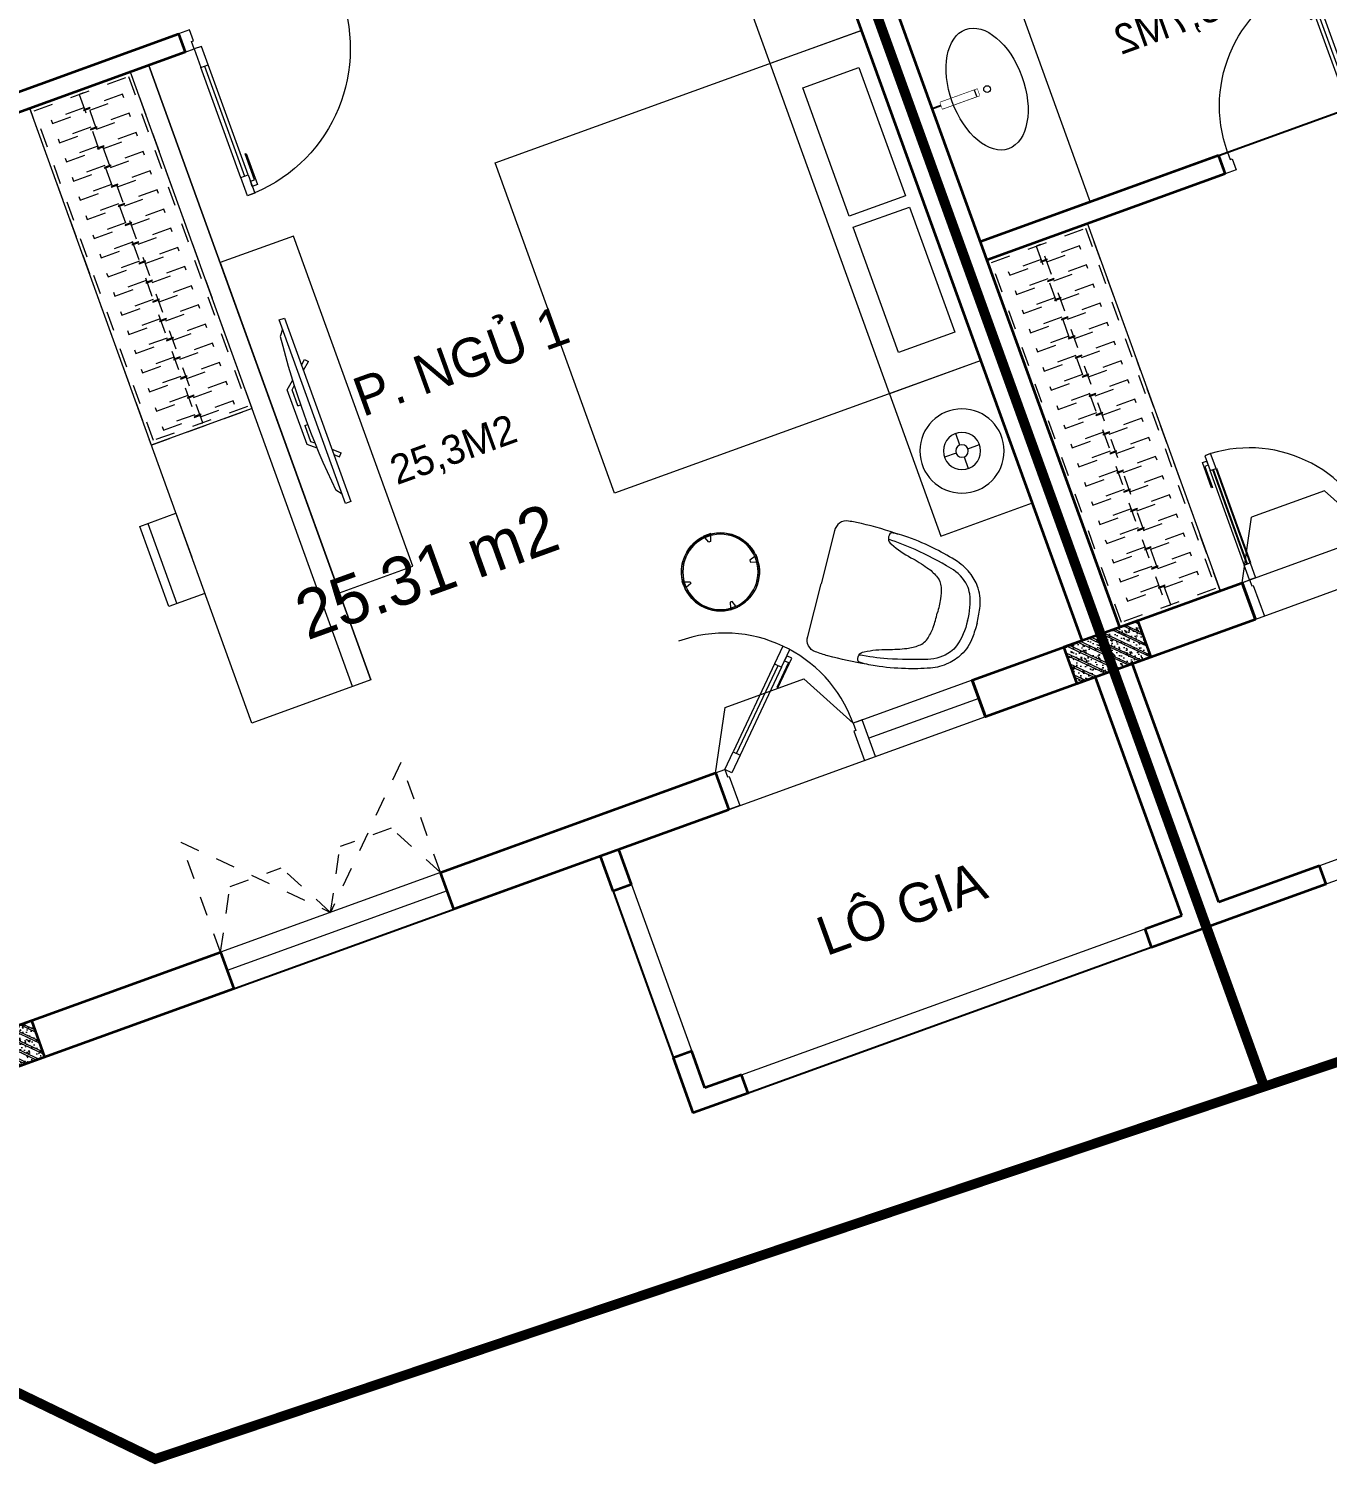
# Model space of a CAD drawing. Header units: metres. Extents: x 568336 to 569219, y 2065964 to 2066430.
# Drawn here: x 568635.99 to 568642.65, y 2066195.9 to 2066203.26 of the extents above; entities that cross this region are included whole.
import ezdxf
from ezdxf.xclip import XClip

# ---------------------------------------------------------------- set-up
doc = ezdxf.new("R2010")
doc.units = ezdxf.units.M
doc.header["$XCLIPFRAME"] = 0
for name, pattern in [('$AUDIT_BAD_LTYPE2', [0]), ('HIDDEN', [0.375, 0.25, -0.125]), ('HIDDEN2', [0.1875, 0.125, -0.0625]), ('X-5M-G-MB PHONGNGU$0$HIDDEN2', [0.1875, 0.125, -0.0625])]:
    doc.linetypes.add(name, pattern=pattern)
doc.layers.get('0').update_dxf_attribs({"linetype": 'CONTINUOUS'})
doc.layers.get('DEFPOINTS').update_dxf_attribs({"linetype": 'CONTINUOUS'})
for name, color, linetype, lineweight in [('-DIM', 9, 'CONTINUOUS', 13), ('-DOOR', 137, 'CONTINUOUS', 9), ('-FURNITURE', 46, 'CONTINUOUS', 9), ('-HATCH', 8, 'CONTINUOUS', 5), ('-LINE1', 7, 'CONTINUOUS', 18), ('-LINE2', 252, 'CONTINUOUS', 9), ('-STEEL1', 1, 'CONTINUOUS', 35), ('-WALL', 4, 'CONTINUOUS', 35), ('TEXT25', 2, 'CONTINUOUS', 13)]:
    doc.layers.add(name, color=color, linetype=linetype, lineweight=lineweight)
for name, color, linetype in [('APOLIC', 7, 'CONTINUOUS'), ('LoLK', 6, 'CONTINUOUS'), ('TIMDUONG', 1, 'CONTINUOUS')]:
    doc.layers.add(name, color=color, linetype=linetype)
doc.styles.add('SVN_AVO_thuong', font='')
doc.styles.add('T1', font='', dxfattribs={"height": 200})
doc.styles.get('SVN_AVO_thuong').set_extended_font_data('SVN-Avo')
doc.styles.get('T1').set_extended_font_data('VNgeometric Light')

# ---------------------------------------------------------------- blocks, each defined once
blk = doc.blocks.new('1800X2000')
at = {"layer": '-FURNITURE'}
blk.add_line((325497.3064970744, 17765.29446492715), (325497.3064973904, 19565.2944651944), dxfattribs=at)
for points in [[(323997.3057774993, 19565.2944651944), (325997.3064971831, 19565.2944651944), (325997.3064971831, 17765.29446484288), (323997.3057774993, 17765.29446484288)], [(325612.9490047574, 19390.79434491032), (325919.0064973457, 19390.79434491032), (325919.0064973457, 18691.29434485664), (325612.9490047574, 18691.29434485664)], [(325612.9490046239, 18629.79434491026), (325919.0064972151, 18629.79434491026), (325919.0064972151, 17946.79434485664), (325612.9490046239, 17946.79434485664)]]:
    blk.add_lwpolyline(points, close=True, dxfattribs=at)
blk = doc.blocks.new('*U152')
at = {"linetype": '$AUDIT_BAD_LTYPE2'}
for p, q in [((70, 100), (70, 699.9999999999982)), ((90, 699.9999999999982), (90, 100))]:
    blk.add_line(p, q, dxfattribs=at)
for points in [[(50, 699.9999999999982), (90, 699.9999999999982), (90, 799.9999999999982), (50, 799.9999999999982), (50, 699.9999999999982)], [(50, 702.9059272893337), (50, 100)], [(50, 100), (90, 100), (90, 0), (50, 0), (50, 100)]]:
    blk.add_lwpolyline(points)
for points in [[(118.2698876160139, 594.5156181119073), (118.2698876160139, 764.1349438079906), (90, 764.1349438079906), (90, 735.8650561920058), (112.6159100928053, 735.8650561920058), (112.6159100928053, 594.5156181119073)], [(0, 0), (50, 0), (50, -40), (60, -40), (60, -99.99999999999272), (0, -99.99999999999272)], [(899.9999999999982, 1.3252863207713e-28), (849.9999999999982, 1.3252863207713e-28), (849.9999999999982, -40.00000000000001), (839.9999999999982, -40.00000000000001), (839.9999999999982, -99.99999999999272), (899.9999999999982, -99.99999999999272)]]:
    blk.add_lwpolyline(points, close=True)
at = {"linetype": '$AUDIT_BAD_LTYPE2', "ltscale": 0.3}
blk.add_arc((50, 0), 799.9999999999982, 0, 90, dxfattribs=at)
blk = doc.blocks.new('XR.MB.LM123$0$tvi 1')
blk.add_lwpolyline([(28.54445810673496, -2.291926648467779e-10), (28.54445810673496, -999.9999999999964), (-7.275957614183426e-12, -1000), (0, 0)], close=True)
for points in [[(28.54445810680045, -50.31958968611434), (52.37372755713295, -80.86315460130209)], [(-24.09820395050338, -235.5599978379832), (-39.09879504836863, -251.7939635238108)], [(0, -284.7849796677438), (-39.09879504836863, -251.7939635238108)], [(0, -255.9952397129928), (-24.09820395050338, -235.5599978379832)], [(69.66229681991535, -315.0836646851385), (111.1934016081432, -350.2927865858655), (111.193401608034, -649.712917566063), (69.68611289083492, -684.9110379843005)], [(89.09002233762294, -445.7449799550195), (89.09002233762294, -359.9578938602899), (70.91298945683957, -344.6203678706661)], [(89.09002233762294, -445.7449799550195), (73.49991829216015, -445.7449799550232)], [(89.09002233768115, -554.2550200447404), (89.09002233773936, -640.0421061392371), (70.91298945678864, -655.3796321293303)], [(89.09002233768115, -554.2550200447404), (73.49991829216015, -554.2550200447404)], [(0, -715.2150203320198), (-39.09879504836863, -748.2060364759491)], [(-24.09820395050338, -764.4400021620095), (-39.09879504836863, -748.2060364759491)], [(0, -744.004760287), (-24.09820395050338, -764.4400021620095)], [(28.54445810674224, -949.680410313882), (52.37372755713295, -919.1368453984578)]]:
    blk.add_lwpolyline(points)
blk.add_arc((-4025.16618952866, -499.9999999999964), 4099.025185406737, 354.1310878512652, 5.868912148527433)
blk = doc.blocks.new('12PLMP12')
at = {"color": 0, "linetype": 'ByBlock'}
for p, q in [((0, 1.25), (0, 3.75)), ((-1.25, 0), (-3.75, 0)), ((1.25, 0), (3.75, 0)), ((0, -1.25), (0, -3.75))]:
    blk.add_line(p, q, dxfattribs=at)
for radius in [8.5, 3.75, 1.25]:
    blk.add_circle((0, 0), radius, dxfattribs=at)
blk = doc.blocks.new('A$C7D524948')
at = {"layer": '-FURNITURE'}
for points in [[(-1.862645149230957e-09, 824.9500000011176, 0.02374928999430728), (-77.15000000130385, 820, 0.1110396266945436), (-175.0999999996275, 786.1500000022352, 0.08516816991690027), (-234.9500000011176, 733.25, 0.08855014736123698), (-281.5499999988824, 649.3499999996275, 0.02790636319614463), (-315.9500000011176, 525.5999999996275, 0.02834164487538841), (-340.4000000022352, 372.8000000007451, 0.04711987010175965), (-341.0999999996275, 283.4000000003725, 0.5135274654112972), (-284.5500000007451, 299.9500000011176, 0.05957759956988055), (-242.5500000026077, 413.6500000003725, -0.03446512451505389), (-213.1500000003725, 507.4499999992549, -0.05927668371543007), (-182.7500000009313, 564.2999999988824, -0.1661460996977688), (-133.4500000011176, 600.4000000003725, -0.0525641271264061), (-75.80000000074506, 611.9500000011176, -0.02855401869774651), (-1.862645149230957e-09, 614.6500000003725, -3.543335205159532)], [(-1.862645149230957e-09, 824.9500000011176, -0.02374928999430728), (77.14999999850988, 820.0000000018626, -0.1110396266945436), (175.0999999986961, 786.1500000003725, -0.08516816991690027), (234.9499999992549, 733.25, -0.08855014736123698), (281.5499999988824, 649.3499999996275, -0.02790636319614463), (315.9500000011176, 525.5999999996275, -0.02834164487538841), (340.3999999985099, 372.8000000007451, -0.04711987010175965), (341.0999999996275, 283.4000000022352, -0.5135274654112972), (284.5500000007451, 299.9499999992549, -0.05957759956988055), (242.5499999988824, 413.6499999985099, 0.03446512451505389), (213.1499999994412, 507.4500000011176, 0.05927668371543007), (182.75, 564.3000000007451, 0.1661460996977688), (133.4499999983236, 600.4000000003725, 0.0525641271264061), (75.79999999888241, 611.9499999992549, 0.02855401869774651), (-1.862645149230957e-09, 614.6500000003725, 3.543335205159532)], [(-0.5500000007450581, 774.1500000003725, 0.1055837687742558), (-137.8000000007451, 751.3000000007451, 0.08397584501256396), (-176, 728.25, 0.1493020227225411), (-241.2000000011176, 626.1999999992549, 0.02490854660583826), (-289.25, 424.1500000003725, 0.02643887537121914), (-306.5679914960638, 278.4068524483591, -0.8863330528017872)], [(-0.5500000007450581, 774.1500000003725, -0.1055837687742558), (136.6999999992549, 751.3000000007451, -0.08397584501256396), (174.8999999985099, 728.2500000018626, -0.1493020227225411), (240.0999999986961, 626.1999999992549, -0.02490854660583826), (288.1499999975786, 424.1500000003725, -0.02643887537121914), (305.467991495505, 278.4068524483591, 0.8863330528017872)], [(-342.8562581948936, 328.1164919566363, 0.02267140514630937), (-350.039135296829, 124.5, 0.01212164544072816), (-345.6391352973878, 57.0500000026077, 0.4055082152921144), (-279.3891352973878, 0), (0, 0)], [(342.8562581939623, 328.1164919547737, -0.02267140514630937), (350.0391352958977, 124.5, -0.01212164544072816), (345.6391352955252, 57.05000000074506, -0.4055082152921144), (279.3891352964565, 0), (0, 0)]]:
    blk.add_lwpolyline(points, format="xyb", dxfattribs=at)
blk = doc.blocks.new('tbl1')
at = {"layer": '-FURNITURE'}
for points in [[(-19.7318235830171, 199.0618887953169), (-20.00000000081491, 202.1778609547764), (19.99999999918509, 202.1778609547764), (19.73182358138729, 199.0618887953169), (-8.149072527885437e-10, 200.1778609545727)], [(-202.1778609555913, -20), (-202.1778609555913, 20), (-199.0618887961609, 19.7318235822022), (-200.1778609553294, 9.313225746154785e-10), (-199.0618887961609, -19.73182358033955)], [(202.1778609539615, -20), (199.0618887945311, -19.73182358033955), (200.1778609537287, 9.313225746154785e-10), (200.2090254699579, 19.83055200098897), (202.1778609539615, 20)], [(19.99999999918509, -202.1778609547764), (-20.00000000081491, -202.1778609547764), (-19.7318235830171, -199.061888795346), (-8.149072527885437e-10, -200.1778609546018), (19.73182358138729, -199.061888795346)]]:
    blk.add_hatch(color=256, dxfattribs=at).paths.add_polyline_path(points, flags=0)
at = {"layer": '-FURNITURE', "flags": 128}
for points in [[(-19.7318235830171, 199.061888795346), (-20.00000000081491, 202.1778609547764), (-8.149072527885437e-10, 202.1778609547764), (19.99999999918509, 202.1778609547764), (19.73182358138729, 199.061888795346)], [(-202.1778609555913, 0), (-202.1778609555913, 20), (-199.0618887961609, 19.7318235822022)], [(202.1778609539615, 0), (202.1778609539615, 20), (199.0618887945311, 19.7318235822022)], [(-19.7318235830171, -199.061888795346), (-20.00000000081491, -202.1778609547764), (-8.149072527885437e-10, -202.1778609547764), (19.99999999918509, -202.1778609547764), (19.73182358138729, -199.061888795346)]]:
    blk.add_lwpolyline(points, dxfattribs=at)
for points in [[(14.99999999918509, 193), (-15.00000000081491, 193), (-5.000000000814907, 163), (-8.149072527885437e-10, 163), (4.999999999185093, 163)], [(-193.0000000008149, -15), (-193.0000000008149, 15), (-163.0000000008149, 5), (-163.0000000008149, 0), (-163.0000000008149, -5)], [(192.9999999991851, -15), (192.9999999991851, 15), (162.9999999991851, 5), (162.9999999991851, 0), (162.9999999991851, -5)], [(14.99999999918509, -193), (-15.00000000081491, -193), (-5.000000000814907, -163), (-8.149072527885437e-10, -163), (4.999999999185093, -163)]]:
    blk.add_lwpolyline(points, close=True, dxfattribs=at)
at = {"layer": '-FURNITURE'}
for radius in [200.0000000000002, 193.0000000000002]:
    blk.add_circle((-8.149072527885437e-10, 0), radius, dxfattribs=at)
for radius, start, end in [(199.9999999999999, 90, 270), (199.9999999999998, 270, 90)]:
    blk.add_arc((0, 0), radius, start, end, dxfattribs=at)
blk = doc.blocks.new('X-5M-G-MB PHONGNGU$0$A$C25DB0C3F')
at = {"elevation": -1.640194e-10}
for points in [[(197.042397281708, 437.8598038521595), (197.0369402521756, -4.041241481900215e-06), (2.670008689165115e-05, 0.002451622160151601), (0.005483729648403823, 437.8622595155612)], [(0.005483729648403823, 437.8622595155612), (197.0369402521756, 437.8622595153283), (197.0369402521756, -4.041241481900215e-06), (0.005483729648403823, -4.041226929984987e-06)]]:
    blk.add_lwpolyline(points, close=True, dxfattribs=at)
at = {"elevation": -1.640194e-10, "flags": 128}
blk.add_lwpolyline([(43.79146451898851, 437.8617138124537), (43.78600748942699, 0.001905919052660465)], dxfattribs=at)
blk = doc.blocks.new('*U244')
at = {"linetype": 'X-5M-G-MB PHONGNGU$0$HIDDEN2'}
for points in [[(0, 600.0000000004657), (0, 0), (2001.451470391192, -7.071173078409485e-10), (2001.451470391192, 599.9999999997585)], [(1981.451470391192, 579.9996613716852), (1981.451470391192, 19.99966137168533), (20, 20.00000000046566), (20, 580.0000000004657)], [(1981.451470391192, 286.6991212947674), (1981.451470391192, 313.0991212946742), (20, 313.0991212953813), (19.99999859370291, 286.6991212952417)], [(113.7817614636733, 319.1750910408318), (109.4317788550979, 319.1750910408318), (109.4317788550979, 280.441767644881), (113.7817614636733, 280.441767644881)], [(227.7817614636733, 319.1750910407849), (223.4317788550979, 319.1750910407849), (223.4317788550979, 280.4417676448341), (227.7817614636733, 280.4417676448341)], [(341.7817614636733, 319.175091040738), (337.4317788550979, 319.175091040738), (337.4317788550979, 280.4417676447872), (341.7817614636733, 280.4417676447872)], [(455.7817614636733, 319.1750910406911), (451.4317788550979, 319.1750910406911), (451.4317788550979, 280.4417676447403), (455.7817614636733, 280.4417676447403)], [(569.7817614636733, 319.1750910406442), (565.431778855098, 319.1750910406442), (565.431778855098, 280.4417676446934), (569.7817614636733, 280.4417676446934)], [(683.7817614636733, 319.1750910405973), (679.431778855098, 319.1750910405973), (679.431778855098, 280.4417676446465), (683.7817614636733, 280.4417676446465)], [(797.7817614636733, 319.1750910405504), (793.431778855098, 319.1750910405504), (793.431778855098, 280.4417676445996), (797.7817614636733, 280.4417676445996)], [(911.7817614636733, 319.1750910405035), (907.431778855098, 319.1750910405035), (907.431778855098, 280.4417676445527), (911.7817614636733, 280.4417676445527)], [(1025.781761463673, 319.1750910404566), (1021.431778855098, 319.1750910404566), (1021.431778855098, 280.4417676445057), (1025.781761463673, 280.4417676445057)], [(1139.781761463673, 319.1750910404097), (1135.431778855098, 319.1750910404097), (1135.431778855098, 280.4417676444588), (1139.781761463673, 280.4417676444588)], [(1253.781761463673, 319.1750910403628), (1249.431778855098, 319.1750910403628), (1249.431778855098, 280.4417676444119), (1253.781761463673, 280.4417676444119)], [(1367.781761463673, 319.1750910403159), (1363.431778855098, 319.1750910403159), (1363.431778855098, 280.441767644365), (1367.781761463673, 280.441767644365)], [(1481.781761463673, 319.175091040269), (1477.431778855098, 319.175091040269), (1477.431778855098, 280.4417676443181), (1481.781761463673, 280.4417676443181)], [(1595.781761463673, 319.175091040222), (1591.431778855098, 319.175091040222), (1591.431778855098, 280.4417676442712), (1595.781761463673, 280.4417676442712)], [(1709.781761463673, 319.1750910401751), (1705.431778855098, 319.1750910401751), (1705.431778855098, 280.4417676442243), (1709.781761463673, 280.4417676442243)], [(1823.781761463673, 319.1750910401282), (1819.431778855098, 319.1750910401282), (1819.431778855098, 280.4417676441774), (1823.781761463673, 280.4417676441774)], [(1937.781761463673, 319.1750910400813), (1933.431778855098, 319.1750910400813), (1933.431778855098, 280.4417676441305), (1937.781761463673, 280.4417676441305)]]:
    blk.add_lwpolyline(points, close=True, dxfattribs=at)
for points in [[(122.2409142897814, 313.1103512093413), (122.2409142897814, 515.2497102723445), (100.1765458012815, 515.2497102723445), (100.1765458012815, 313.1103512093413)], [(236.2409142897814, 313.1103512092944), (236.2409142897814, 515.2497102722975), (214.1765458012815, 515.2497102722975), (214.1765458012815, 313.1103512092944)], [(350.2409142897814, 313.1103512092475), (350.2409142897814, 515.2497102722507), (328.1765458012815, 515.2497102722507), (328.1765458012815, 313.1103512092475)], [(464.2409142897814, 313.1103512092006), (464.2409142897814, 515.2497102722037), (442.1765458012815, 515.2497102722037), (442.1765458012815, 313.1103512092006)], [(578.2409142897814, 313.1103512091537), (578.2409142897814, 515.2497102721569), (556.1765458012815, 515.2497102721569), (556.1765458012815, 313.1103512091537)], [(692.2409142897814, 313.1103512091068), (692.2409142897814, 515.24971027211), (670.1765458012815, 515.24971027211), (670.1765458012815, 313.1103512091068)], [(806.2409142897814, 313.1103512090599), (806.2409142897814, 515.249710272063), (784.1765458012815, 515.249710272063), (784.1765458012815, 313.1103512090599)], [(920.2409142897814, 313.110351209013), (920.2409142897814, 515.2497102720162), (898.1765458012815, 515.2497102720162), (898.1765458012815, 313.110351209013)], [(1034.240914289781, 313.1103512089661), (1034.240914289781, 515.2497102719692), (1012.176545801281, 515.2497102719692), (1012.176545801281, 313.1103512089661)], [(1148.240914289781, 313.1103512089192), (1148.240914289781, 515.2497102719224), (1126.176545801281, 515.2497102719224), (1126.176545801281, 313.1103512089192)], [(1262.240914289781, 313.1103512088723), (1262.240914289781, 515.2497102718754), (1240.176545801281, 515.2497102718754), (1240.176545801281, 313.1103512088723)], [(1376.240914289781, 313.1103512088254), (1376.240914289781, 515.2497102718285), (1354.176545801281, 515.2497102718285), (1354.176545801281, 313.1103512088254)], [(1490.240914289781, 313.1103512087785), (1490.240914289781, 515.2497102717816), (1468.176545801281, 515.2497102717816), (1468.176545801281, 313.1103512087785)], [(1604.240914289781, 313.1103512087315), (1604.240914289781, 515.2497102717347), (1582.176545801281, 515.2497102717347), (1582.176545801281, 313.1103512087315)], [(1718.240914289781, 313.1103512086846), (1718.240914289781, 515.2497102716878), (1696.176545801281, 515.2497102716878), (1696.176545801281, 313.1103512086846)], [(1832.240914289781, 313.1103512086377), (1832.240914289781, 515.2497102716409), (1810.176545801281, 515.2497102716409), (1810.176545801281, 313.1103512086377)], [(1946.240914289781, 313.1103512085908), (1946.240914289781, 515.2497102715939), (1924.176545801281, 515.2497102715939), (1924.176545801281, 313.1103512085908)], [(100.1765458012815, 286.7103512094345), (100.1765458012815, 92.0852110228024), (122.2409142897814, 92.0852110228024), (122.2409142897814, 286.7103512094345)], [(214.1765458012815, 286.7103512093876), (214.1765458012815, 92.08521102275549), (236.2409142897814, 92.08521102275549), (236.2409142897814, 286.7103512093876)], [(328.1765458012815, 286.7103512093407), (328.1765458012815, 92.08521102270858), (350.2409142897814, 92.08521102270858), (350.2409142897814, 286.7103512093407)], [(442.1765458012815, 286.7103512092938), (442.1765458012815, 92.08521102266168), (464.2409142897814, 92.08521102266168), (464.2409142897814, 286.7103512092938)], [(556.1765458012815, 286.7103512092469), (556.1765458012815, 92.08521102261477), (578.2409142897814, 92.08521102261477), (578.2409142897814, 286.7103512092469)], [(670.1765458012815, 286.7103512092), (670.1765458012815, 92.08521102256786), (692.2409142897814, 92.08521102256786), (692.2409142897814, 286.7103512092)], [(784.1765458012815, 286.7103512091531), (784.1765458012815, 92.08521102252095), (806.2409142897814, 92.08521102252095), (806.2409142897814, 286.7103512091531)], [(898.1765458012815, 286.7103512091062), (898.1765458012815, 92.08521102247404), (920.2409142897814, 92.08521102247404), (920.2409142897814, 286.7103512091062)], [(1012.176545801281, 286.7103512090592), (1012.176545801281, 92.08521102242715), (1034.240914289781, 92.08521102242715), (1034.240914289781, 286.7103512090592)], [(1126.176545801281, 286.7103512090123), (1126.176545801281, 92.08521102238024), (1148.240914289781, 92.08521102238024), (1148.240914289781, 286.7103512090123)], [(1240.176545801281, 286.7103512089654), (1240.176545801281, 92.08521102233333), (1262.240914289781, 92.08521102233333), (1262.240914289781, 286.7103512089654)], [(1354.176545801281, 286.7103512089186), (1354.176545801281, 92.08521102228642), (1376.240914289781, 92.08521102228642), (1376.240914289781, 286.7103512089186)], [(1468.176545801281, 286.7103512088717), (1468.176545801281, 92.0852110222395), (1490.240914289781, 92.0852110222395), (1490.240914289781, 286.7103512088717)], [(1582.176545801281, 286.7103512088247), (1582.176545801281, 92.0852110221926), (1604.240914289781, 92.0852110221926), (1604.240914289781, 286.7103512088247)], [(1696.176545801281, 286.7103512087778), (1696.176545801281, 92.0852110221457), (1718.240914289781, 92.0852110221457), (1718.240914289781, 286.7103512087778)], [(1810.176545801281, 286.7103512087309), (1810.176545801281, 92.08521102209879), (1832.240914289781, 92.08521102209879), (1832.240914289781, 286.7103512087309)], [(1924.176545801281, 286.710351208684), (1924.176545801281, 92.08521102205188), (1946.240914289781, 92.08521102205188), (1946.240914289781, 286.710351208684)]]:
    blk.add_lwpolyline(points, dxfattribs=at)
blk = doc.blocks.new('*U151')
at = {"linetype": '$AUDIT_BAD_LTYPE2'}
for p, q in [((134.8528137423857, 56.56854249492379), (488.4062043356582, 410.1219330881962)), ((502.5483399593892, 395.9797974644653), (148.9949493661167, 42.42640687119284))]:
    blk.add_line(p, q, dxfattribs=at)
for points in [[(474.2640687119273, 424.2640687119272), (502.5483399593892, 395.9797974644653), (573.2590180780439, 466.69047558312), (544.974746830582, 494.9747468305819), (474.2640687119273, 424.2640687119272)], [(476.3188696038515, 426.3188696038514), (120.7106781186548, 70.71067811865474)], [(120.7106781186548, 70.71067811865474), (148.9949493661167, 42.42640687119284), (78.2842712474619, -28.2842712474619), (50, 0), (120.7106781186548, 70.71067811865474)]]:
    blk.add_lwpolyline(points)
for points in [[(447.9494474537137, 301.4012464854598), (567.8884228737038, 421.3402219054498), (547.8985936370387, 441.3300511421148), (527.9087644003944, 421.3402219054705), (543.9006277897223, 405.3483585161426), (443.9514816063765, 305.3992123327969)], [(0, 0), (50, 0), (50, -40), (60, -40), (60, -199.3588634537518), (0, -199.3588634537518)], [(799.9999999999982, 7.105427357601134e-15), (749.9999999999982, 7.105427357601134e-15), (749.9999999999982, -40), (739.9999999999982, -40), (739.9999999999982, -199.3588634537518), (799.9999999999982, -199.3588634537518)]]:
    blk.add_lwpolyline(points, close=True)
at = {"linetype": '$AUDIT_BAD_LTYPE2', "ltscale": 0.3}
blk.add_arc((50, 0), 699.9999999999982, 0, 90, dxfattribs=at)
blk = doc.blocks.new('D12')
at = {"layer": '-DOOR'}
for p, q in [((0, 200.0213350024052), (1200, 200.0213350024052)), ((0, 100), (1200, 100.2985981091746)), ((0, 0), (1200, 0.2985981091745802))]:
    blk.add_line(p, q, dxfattribs=at)
at = {"layer": '-LINE2', "linetype": 'HIDDEN2', "ltscale": 10}
for p, q in [((0, 200), (0, 800)), ((0, 800), (600, 200.0213350024052)), ((1200, 800), (600, 200.0213350024052)), ((1200, 200), (1200, 800)), ((1200, 200), (1200, 800)), ((0, 200.0213350024052), (160.3887441940024, 500)), ((160.3887441940024, 500), (439.4600093320769, 500.1492614196613)), ((600, 200.0213350024052), (439.4600093320769, 500.1492614196613)), ((600, 200.0213350024052), (760.5399906679231, 500.1492614196613)), ((1039.611255805998, 500), (760.5399906679231, 500.1492614196613)), ((1200, 200.0213350024052), (1039.611255805998, 500))]:
    blk.add_line(p, q, dxfattribs=at)
blk = doc.blocks.new('18x35')
at = {"layer": '-HATCH'}
h = blk.add_hatch(dxfattribs=at)
h.set_pattern_fill('CHAU-01', color=256, scale=10, angle=-1.272221872585407e-14, pattern_type=2)
h.set_pattern_definition([(49.99999999999999, (0, 0), (71.72601826007535, -6.275213498259527), [7.5, -82.5]), (355, (0, 0), (-13.87513336129999, 75.21921337000119), [6, -66]), (100.4514, (5.977167999997619, -0.5229339999999638), (57.85093817140217, 68.94395420609534), [6.374019000000001, -70.1142112]), (46.18419999999998, (0, 20), (106.7241048625644, -16.55190143290183), [11.25, -123.75]), (96.63559999999998, (8.89367449999554, 18.62066930000003), (93.46627055487036, 97.41178709004416), [9.561028799999994, -105.1713]), (351.1842, (0, 20), (93.46619451336275, 97.41186009253245), [9, -99]), (20.99999999999998, (10, 15), (59.69070521184616, -40.2618890665339), [7.5, -82.5]), (326.0000000000001, (10, 15), (24.33153319215819, 72.5150045046853), [6, -66]), (71.45139999999999, (14.97422329999972, 11.64483940000002), (84.022262858149, 32.25304967099522), [6.374019000000001, -70.1142112]), (37.49999999999998, (0, 0), (1.215985531729074, 33.28938538313115), [0, -65.19999999999999, 0, -67, 0, -66.25]), (7.499999999999987, (0, 0), (26.30695374421487, 39.44117118823602), [0, -38.2, 0, -63.7, 0, -25.25]), (327.5, (-22.30000000000291, 0), (53.3822436172409, -2.255487173437988), [0, -25, 0, -78, 0, -103.5]), (317.5, (-32.30000000000291, 0), (58.31861693423862, 10.01049823323176), [0, -32.5, 0, -51.8, 0, -73.5]), (44.99999999999999, (0, 0), (-30.05203820042826, 30.05203820042828), []), (44.99999999999999, (0, 12.25), (-30.05203820042826, 30.05203820042828), [])])
h.paths.add_polyline_path([(96508.03118051568, 47993.04977023201), (96508.03118051568, 47793.04977023201), (96708.03118051568, 47793.04977023201), (96708.03118051568, 47993.04977023201)])
at = {"layer": '-STEEL1'}
blk.add_lwpolyline([(96508.03118051568, 47793.04977023201), (96708.03118051568, 47793.04977023201), (96708.03118051568, 47993.04977023201), (96508.03118051568, 47993.04977023201)], close=True, dxfattribs=at)
blk = doc.blocks.new('M2-T2.1')
at = {"layer": '-DOOR'}
for p, q in [((568640.8276841672, 2066199.916328538), (568640.2319831351, 2066199.700966064)), ((568640.8615663807, 2066199.822609009), (568640.2973091855, 2066199.618614356)), ((568640.8956823853, 2066199.728242805), (568639.579082265, 2066199.252255281)), ((568638.1004092994, 2066198.930342897), (568636.9718949106, 2066198.522353591)), ((568638.1344163134, 2066198.836278166), (568637.0059019245, 2066198.42828886)), ((568638.168407517, 2066198.742257166), (568637.0398931283, 2066198.334267859))]:
    blk.add_line(p, q, dxfattribs=at)
at = {"layer": '-FURNITURE'}
for p, q in [((568637.6486469519, 2066199.883410988), (568636.5097816649, 2066203.033556944)), ((568637.7426898176, 2066199.917410097), (568636.6038245307, 2066203.067556053)), ((568637.1335510237, 2066201.308186485), (568636.616315262, 2066201.121191386))]:
    blk.add_line(p, q, dxfattribs=at)
for points in [[(568640.2611331065, 2066203.246915007), (568639.7909171032, 2066203.076918858), (568639.5273673268, 2066203.805907854), (568639.9975833301, 2066203.975904004)], [(568637.58122344, 2066200.364032416), (568637.957394903, 2066200.500028851), (568637.3454109438, 2066202.192800435), (568636.9692394807, 2066202.056803999)], [(568640.873117066, 2066201.554143424), (568640.4029010626, 2066201.384147274), (568640.6664508391, 2066200.655158278), (568641.1366668425, 2066200.825154427)]]:
    blk.add_lwpolyline(points, close=True, dxfattribs=at)
blk.add_lwpolyline([(568636.0395673363, 2066202.8635614), (568636.6038245307, 2066203.067556053), (568637.7426898176, 2066199.917410097), (568637.1314111901, 2066199.69641589), (568635.9925459033, 2066202.846561845)], dxfattribs=at)
at = {"layer": '-LINE1'}
for points in [[(568638.9204248398, 2066199.014157047), (568639.3964123639, 2066197.697556926), (568642.0296126046, 2066198.649531974), (568641.5536250807, 2066199.966132095)], [(568639.0144677056, 2066199.048156155), (568639.3884579029, 2066198.013684632)], [(568639.6445418521, 2066197.893597119), (568641.7134848984, 2066198.641577513)]]:
    blk.add_lwpolyline(points, dxfattribs=at)
at = {"layer": '-LINE2', "linetype": 'HIDDEN2', "ltscale": 10}
for p, q in [((568639.5598643961, 2066199.776687263), (568639.9636168703, 2066199.922813716)), ((568640.2164483684, 2066199.695215863), (568639.9636168703, 2066199.922813716)), ((568639.5110275514, 2066199.440027922), (568639.5598643961, 2066199.776687263))]:
    blk.add_line(p, q, dxfattribs=at)
at = {"layer": '-WALL'}
for p, q in [((568632.6204578202, 2066201.733792801), (568636.7559500629, 2066203.228888148)), ((568636.7559500629, 2066203.228888148), (568636.7899491717, 2066203.134845282)), ((568636.7899491717, 2066203.134845282), (568634.4865585668, 2066202.302105581)), ((568642.0296126046, 2066198.649531974), (568641.5536250807, 2066199.966132095)), ((568640.8276841672, 2066199.916328538), (568640.8956823853, 2066199.728242805)), ((568641.9015706299, 2066198.709575731), (568641.459582215, 2066199.932132985)), ((568638.1004092995, 2066198.930342897), (568639.511076142, 2066199.440362879)), ((568639.511076142, 2066199.440362879), (568639.5790743597, 2066199.252277148)), ((568639.5790743597, 2066199.252277148), (568638.1684075171, 2066198.742257166)), ((568639.5790743597, 2066199.252277148), (568638.1684075171, 2066198.742257166)), ((568638.9850833113, 2066198.835309183), (568638.9204850044, 2066199.013990628)), ((568639.0791261772, 2066198.869308292), (568639.0145278703, 2066199.047989737)), ((568638.1684075171, 2066198.742257166), (568638.1004092994, 2066198.930342897)), ((568638.1684075171, 2066198.742257166), (568638.1004092994, 2066198.930342897)), ((568638.1684075171, 2066198.742257166), (568638.1004092995, 2066198.930342897)), ((568639.0791261772, 2066198.869308292), (568638.9850833113, 2066198.835309183)), ((568641.7134848984, 2066198.641577513), (568641.9015706299, 2066198.709575731)), ((568641.7474840074, 2066198.547534647), (568641.7134848984, 2066198.641577513)), ((568641.7474840074, 2066198.547534647), (568642.0296126046, 2066198.649531974)), ((568635.8883370584, 2066198.130606054), (568636.9719028155, 2066198.522331726)), ((568636.9719028155, 2066198.522331726), (568637.0399010336, 2066198.334245993)), ((568637.0399010336, 2066198.334245993), (568635.8797057233, 2066197.914817018)), ((568639.3884579029, 2066198.013684632), (568639.2944150371, 2066197.979685523)), ((568639.3964123639, 2066197.697556926), (568639.2944150371, 2066197.979685523)), ((568639.4564561207, 2066197.825598901), (568639.3884579029, 2066198.013684632)), ((568639.6445418521, 2066197.893597119), (568639.4564561207, 2066197.825598901)), ((568639.6785409611, 2066197.799554253), (568639.6445418521, 2066197.893597119)), ((568639.6785409611, 2066197.799554253), (568639.3964123639, 2066197.697556926))]:
    blk.add_line(p, q, dxfattribs=at)
for points in [[(568637.6023358545, 2066203.534880127), (568637.8873075973, 2066203.63790533), (568637.8516063567, 2066203.736655433), (568637.9456490887, 2066203.770654494), (568637.9456490887, 2066203.770654494), (568637.9456490887, 2066203.770654494), (568637.9813504629, 2066203.671904439), (568639.8616788036, 2066204.351695377), (568639.0236613502, 2066206.669513888), (568639.1181293697, 2066206.703666701), (568641.5539745402, 2066199.966258434), (568640.89567448, 2066199.728264672), (568640.8276762622, 2066199.916350403), (568641.391554484, 2066200.120208047), (568639.9297588378, 2066204.163411648)], [(568638.2419229867, 2066198.981504027), (568639.511076142, 2066199.440362879)]]:
    blk.add_lwpolyline(points, dxfattribs=at)
at = {"layer": 'DEFPOINTS', "color": 2}
blk.add_lwpolyline([(568636.4537391923, 2066214.072525311), (568628.9305030886, 2066211.352743952), (568630.8339266882, 2066206.085645561), (568629.8941652778, 2066205.745895701), (568631.7641162646, 2066200.573538085), (568632.7041325518, 2066200.913578482), (568633.3768172506, 2066199.052906278), (568635.8797057233, 2066197.914817018), (568638.9204850044, 2066199.013990628), (568639.3964123639, 2066197.697556926), (568642.0296126046, 2066198.649531974), (568636.4537391923, 2066214.072525311)], dxfattribs=at)
at = {"layer": 'TIMDUONG', "color": 1, "linetype": 'HIDDEN', "ltscale": 10, "const_width": 0.05}
blk.add_lwpolyline([(568635.7726575843, 2066215.952376971), (568625.4282189548, 2066212.211709992), (568630.1956530432, 2066199.03444783), (568636.6364510525, 2066195.923324992), (568642.3250382127, 2066197.832386907)], close=True, dxfattribs=at)
at = {"layer": '-DIM', "xscale": 0.001, "yscale": 0.001, "zscale": 0.001, "rotation": 19.87656681987259}
blk.add_blockref('1800X2000', (568340.3359479193, 2066074.010971701), dxfattribs=at)
at = {"layer": '-DOOR', "zscale": 0.001}
for name, p, xscale, yscale, rotation in [('*U152', (568636.7899491717, 2066203.134845282), -0.0009999999999999998, 0.0009999999999999998, 199.8765668198726), ('*U151', (568639.5110707827, 2066199.440377701), 0.001, 0.001, 19.87656681987259)]:
    blk.add_blockref(name, p, dxfattribs=dict(at, xscale=xscale, yscale=yscale, rotation=rotation))
at = {"layer": '-FURNITURE', "extrusion": (0, 0, -1)}
for name, p, xscale, yscale, zscale, rotation in [('*U244', (-568635.9925459033, 2066202.846561845), -0.0009166666666659738, 0.0009166666666659738, -0.0009166666666659738, 70.1236688636121), ('XR.MB.LM123$0$tvi 1', (-568637.6394613506, 2066200.832087066), -0.0009999999999999996, 0.001, 0.001, 160.1273585860204)]:
    blk.add_blockref(name, p, dxfattribs=dict(at, xscale=xscale, yscale=yscale, zscale=zscale, rotation=rotation))
at = {"layer": '-FURNITURE'}
for name, p, xscale, yscale, zscale, rotation in [('12PLMP12', (568640.7746714541, 2066201.091129209), -0.02540000000083849, 0.02540000000083849, 0.02540000000083849, 289.8763311090773), ('A$C7D524948', (568640.0523775563, 2066200.410789694), -0.0009999999999999998, 0.001, 0.001, 255.7544113879266)]:
    blk.add_blockref(name, p, dxfattribs=dict(at, xscale=xscale, yscale=yscale, zscale=zscale, rotation=rotation))
ref = blk.add_blockref('X-5M-G-MB PHONGNGU$0$A$C25DB0C3F', (568636.7062230206, 2066200.292967406), dxfattribs=dict(at, xscale=0.001, yscale=0.001, zscale=0.001, rotation=19.87656681987259))
XClip(ref).set_block_clipping_path([(197.0320948427252, -189.69907732778665), (-190.03777990321396, -189.6942532908215), (-190.0281752392475, 580.9623758470989), (197.04169950669166, 580.9575518101337)])
at = {"layer": '-STEEL1', "xscale": -0.001, "yscale": 0.001, "zscale": 0.001, "rotation": 19.87633113638783}
for p in [(568748.5616998052, 2066187.832108998), (568743.0773590715, 2066185.849810543)]:
    blk.add_blockref('18x35', p, dxfattribs=at)
at = {"layer": '-WALL', "xscale": -0.001, "yscale": 0.001, "zscale": 0.001, "rotation": 19.87633113638783}
blk.add_blockref('tbl1', (568639.5356366757, 2066200.471193987), dxfattribs=at)
at = {"xscale": -0.001, "yscale": 0.001, "zscale": 0.001, "rotation": 19.87633113638783}
blk.add_blockref('D12', (568638.1680744542, 2066198.741819364), dxfattribs=at)
at = {"layer": 'DEFPOINTS', "color": 2}
blk.add_text('25.31 m2', height=0.2499999999999999, rotation=19.87633113605354, dxfattribs=at).set_placement((568637.4163863732, 2066200.119364191))
at = {"layer": 'TEXT25'}
for s, height, style, p in [('P. NGỦ 1', 0.2, 'SVN_AVO_thuong', (568637.7008792921, 2066201.264527615)), ('25,3M2', 0.1499999999999999, 'T1', (568637.8762001479, 2066200.915462786)), ('LÔ GIA', 0.2, 'SVN_AVO_thuong', (568640.078623981, 2066198.500635108))]:
    blk.add_text(s, height=height, rotation=19.87633113605354, dxfattribs=dict(at, style=style)).set_placement(p)
blk = doc.blocks.new('*U18')
at = {"linetype": '$AUDIT_BAD_LTYPE2'}
for p, q in [((70, 100), (69.99999999999999, 599.9999999999982)), ((89.99999999999999, 599.9999999999982), (90, 100))]:
    blk.add_line(p, q, dxfattribs=at)
for points in [[(49.99999999999999, 599.9999999999982), (89.99999999999999, 599.9999999999982), (89.99999999999999, 699.9999999999982), (49.99999999999999, 699.9999999999982), (49.99999999999999, 599.9999999999982)], [(49.99999999999999, 602.9059272893337), (50, 100)], [(50, 100), (90, 100), (90, 0), (50, 0), (50, 100)]]:
    blk.add_lwpolyline(points)
for points in [[(118.2698876160139, 494.5156181119073), (118.2698876160139, 664.1349438079906), (89.99999999999999, 664.1349438079906), (89.99999999999999, 635.8650561920058), (112.6159100928053, 635.8650561920058), (112.6159100928053, 494.5156181119073)], [(0, 0), (50, 0), (50, -40), (60, -40), (60, -100.0001724930698), (0, -100.0001724930698)], [(799.9999999999982, 7.105427357601134e-15), (749.9999999999982, 7.105427357601134e-15), (749.9999999999982, -40), (739.9999999999982, -40), (739.9999999999982, -100.0001724930698), (799.9999999999982, -100.0001724930698)]]:
    blk.add_lwpolyline(points, close=True)
at = {"linetype": '$AUDIT_BAD_LTYPE2', "ltscale": 0.3}
blk.add_arc((50, 0), 699.9999999999982, 0, 90, dxfattribs=at)
blk = doc.blocks.new('Sink_Cicle')
blk.add_lwpolyline([(17.49999987077899, -50.00226151314564), (-17.49999987077899, -49.99773848685436), (-17.51615354442038, -252.2967581441626), (17.48384613892995, -252.3012811850058)], close=True)
blk.add_circle((0, -300), 17.5)
at = {"layer": 'DEFPOINTS'}
blk.add_line((0, -100), (0, 0), dxfattribs=at)
blk.add_wipeout([(17.499999870775355, -50.00226151314928), (-17.49999987078263, -49.99773848685436), (-17.516153544427652, -252.29675814416623), (17.48384613892631, -252.3012811850058)])
at = {"layer": '-FURNITURE', "linetype": 'Continuous'}
blk.add_ellipse((0, -300), major_axis=(-325, 0), ratio=0.5846153846153846, dxfattribs=at)
blk.add_line((-17.51421511289664, -237.2967582757119), (17.48578462866135, -237.3012813020032))
blk = doc.blocks.new('*U245')
for points in [[(50.00000000000001, 733.1181818176835), (90.00000000000003, 733.1181818176835), (90.00000000000003, 833.1181818176835), (50.00000000000001, 833.1181818176835), (50.00000000000001, 733.1181818176835)], [(50.00000000000001, 736.0241091070191), (50, 100)], [(1671.999999998998, 688.881818181314), (1631.999999998998, 688.881818181314), (1631.999999998998, 788.881818181314), (1671.999999998998, 788.881818181314), (1671.999999998998, 688.881818181314)], [(1671.999999998998, 691.7877454706495), (1671.999999998998, 100)], [(50, 100), (90, 100), (90, 0), (50, 0), (50, 100)], [(1671.999999998998, 100), (1631.999999998998, 100), (1631.999999998998, 0), (1671.999999998998, 0), (1671.999999998998, 100)]]:
    blk.add_lwpolyline(points)
at = {"ltscale": 0.3}
for points in [[(883.1181818176836, 0, 0.4142135623730951), (50, 833.1181818176835, 0.4142135623730951)], [(883.1181818176838, 0, -0.4142135623730951), (1671.999999998998, 788.8818181813142, -0.4142135623730951)]]:
    blk.add_lwpolyline(points, format="xyb", dxfattribs=at)
for points in [[(21.73011238398614, 627.6337999295927), (21.73011238398614, 797.2531256256759), (50.00000000000001, 797.2531256256759), (50.00000000000001, 768.9832380096911), (27.38408990719474, 768.9832380096911), (27.38408990719474, 627.6337999295927)], [(0, 0), (50, 0), (50, -40), (60, -40), (60, -245.9999999543969), (0, -245.9999999543969)], [(1721.999999998998, 0), (1671.999999998998, 0), (1671.999999998998, -40), (1661.999999998998, -40), (1661.999999998998, -245.9999999543969), (1721.999999998998, -245.9999999543969)]]:
    blk.add_lwpolyline(points, close=True)
at = {"layer": 'APOLIC', "linetype": '$AUDIT_BAD_LTYPE2'}
for p, q in [((70, 100), (70.00000000000003, 733.1181818176835)), ((90.00000000000003, 733.1181818176835), (90, 100)), ((1631.999999998998, 688.881818181314), (1631.999999998998, 100)), ((1651.999999998998, 100), (1651.999999998998, 688.881818181314))]:
    blk.add_line(p, q, dxfattribs=at)
blk = doc.blocks.new('*U189')
at = {"linetype": 'X-5M-G-MB PHONGNGU$0$HIDDEN2'}
for points in [[(0, 600.0000000004657), (0, 0), (2181.818181820297, -7.813323814654285e-10), (2181.818181820297, 599.9999999996843)], [(2161.818181820297, 579.999661371611), (2161.818181820297, 19.99966137161111), (20, 20.00000000046566), (20, 580.0000000004657)], [(2161.818181820297, 286.6991212946932), (2161.818181820297, 313.0991212946), (20, 313.0991212953813), (19.99999859370291, 286.6991212952417)], [(113.7817614636733, 319.1750910408318), (109.4317788550979, 319.1750910408318), (109.4317788550979, 280.441767644881), (113.7817614636733, 280.441767644881)], [(227.7817614636733, 319.1750910407849), (223.4317788550979, 319.1750910407849), (223.4317788550979, 280.4417676448341), (227.7817614636733, 280.4417676448341)], [(341.7817614636733, 319.175091040738), (337.4317788550979, 319.175091040738), (337.4317788550979, 280.4417676447872), (341.7817614636733, 280.4417676447872)], [(455.7817614636733, 319.1750910406911), (451.4317788550979, 319.1750910406911), (451.4317788550979, 280.4417676447403), (455.7817614636733, 280.4417676447403)], [(569.7817614636733, 319.1750910406442), (565.431778855098, 319.1750910406442), (565.431778855098, 280.4417676446934), (569.7817614636733, 280.4417676446934)], [(683.7817614636733, 319.1750910405973), (679.431778855098, 319.1750910405973), (679.431778855098, 280.4417676446465), (683.7817614636733, 280.4417676446465)], [(797.7817614636733, 319.1750910405504), (793.431778855098, 319.1750910405504), (793.431778855098, 280.4417676445996), (797.7817614636733, 280.4417676445996)], [(911.7817614636733, 319.1750910405035), (907.431778855098, 319.1750910405035), (907.431778855098, 280.4417676445527), (911.7817614636733, 280.4417676445527)], [(1025.781761463673, 319.1750910404566), (1021.431778855098, 319.1750910404566), (1021.431778855098, 280.4417676445057), (1025.781761463673, 280.4417676445057)], [(1139.781761463673, 319.1750910404097), (1135.431778855098, 319.1750910404097), (1135.431778855098, 280.4417676444588), (1139.781761463673, 280.4417676444588)], [(1253.781761463673, 319.1750910403628), (1249.431778855098, 319.1750910403628), (1249.431778855098, 280.4417676444119), (1253.781761463673, 280.4417676444119)], [(1367.781761463673, 319.1750910403159), (1363.431778855098, 319.1750910403159), (1363.431778855098, 280.441767644365), (1367.781761463673, 280.441767644365)], [(1481.781761463673, 319.175091040269), (1477.431778855098, 319.175091040269), (1477.431778855098, 280.4417676443181), (1481.781761463673, 280.4417676443181)], [(1595.781761463673, 319.175091040222), (1591.431778855098, 319.175091040222), (1591.431778855098, 280.4417676442712), (1595.781761463673, 280.4417676442712)], [(1709.781761463673, 319.1750910401751), (1705.431778855098, 319.1750910401751), (1705.431778855098, 280.4417676442243), (1709.781761463673, 280.4417676442243)], [(1823.781761463673, 319.1750910401282), (1819.431778855098, 319.1750910401282), (1819.431778855098, 280.4417676441774), (1823.781761463673, 280.4417676441774)], [(1937.781761463673, 319.1750910400813), (1933.431778855098, 319.1750910400813), (1933.431778855098, 280.4417676441305), (1937.781761463673, 280.4417676441305)], [(2051.781761463673, 319.1750910400344), (2047.431778855098, 319.1750910400344), (2047.431778855098, 280.4417676440836), (2051.781761463673, 280.4417676440836)]]:
    blk.add_lwpolyline(points, close=True, dxfattribs=at)
for points in [[(122.2409142897814, 313.1103512093413), (122.2409142897814, 515.2497102723445), (100.1765458012815, 515.2497102723445), (100.1765458012815, 313.1103512093413)], [(236.2409142897814, 313.1103512092944), (236.2409142897814, 515.2497102722975), (214.1765458012815, 515.2497102722975), (214.1765458012815, 313.1103512092944)], [(350.2409142897814, 313.1103512092475), (350.2409142897814, 515.2497102722507), (328.1765458012815, 515.2497102722507), (328.1765458012815, 313.1103512092475)], [(464.2409142897814, 313.1103512092006), (464.2409142897814, 515.2497102722037), (442.1765458012815, 515.2497102722037), (442.1765458012815, 313.1103512092006)], [(578.2409142897814, 313.1103512091537), (578.2409142897814, 515.2497102721569), (556.1765458012815, 515.2497102721569), (556.1765458012815, 313.1103512091537)], [(692.2409142897814, 313.1103512091068), (692.2409142897814, 515.24971027211), (670.1765458012815, 515.24971027211), (670.1765458012815, 313.1103512091068)], [(806.2409142897814, 313.1103512090599), (806.2409142897814, 515.249710272063), (784.1765458012815, 515.249710272063), (784.1765458012815, 313.1103512090599)], [(920.2409142897814, 313.110351209013), (920.2409142897814, 515.2497102720162), (898.1765458012815, 515.2497102720162), (898.1765458012815, 313.110351209013)], [(1034.240914289781, 313.1103512089661), (1034.240914289781, 515.2497102719692), (1012.176545801281, 515.2497102719692), (1012.176545801281, 313.1103512089661)], [(1148.240914289781, 313.1103512089192), (1148.240914289781, 515.2497102719224), (1126.176545801281, 515.2497102719224), (1126.176545801281, 313.1103512089192)], [(1262.240914289781, 313.1103512088723), (1262.240914289781, 515.2497102718754), (1240.176545801281, 515.2497102718754), (1240.176545801281, 313.1103512088723)], [(1376.240914289781, 313.1103512088254), (1376.240914289781, 515.2497102718285), (1354.176545801281, 515.2497102718285), (1354.176545801281, 313.1103512088254)], [(1490.240914289781, 313.1103512087785), (1490.240914289781, 515.2497102717816), (1468.176545801281, 515.2497102717816), (1468.176545801281, 313.1103512087785)], [(1604.240914289781, 313.1103512087315), (1604.240914289781, 515.2497102717347), (1582.176545801281, 515.2497102717347), (1582.176545801281, 313.1103512087315)], [(1718.240914289781, 313.1103512086846), (1718.240914289781, 515.2497102716878), (1696.176545801281, 515.2497102716878), (1696.176545801281, 313.1103512086846)], [(1832.240914289781, 313.1103512086377), (1832.240914289781, 515.2497102716409), (1810.176545801281, 515.2497102716409), (1810.176545801281, 313.1103512086377)], [(1946.240914289781, 313.1103512085908), (1946.240914289781, 515.2497102715939), (1924.176545801281, 515.2497102715939), (1924.176545801281, 313.1103512085908)], [(2060.240914289781, 313.1103512085439), (2060.240914289781, 515.2497102715471), (2038.176545801281, 515.2497102715471), (2038.176545801281, 313.1103512085439)], [(100.1765458012815, 286.7103512094345), (100.1765458012815, 92.0852110228024), (122.2409142897814, 92.0852110228024), (122.2409142897814, 286.7103512094345)], [(214.1765458012815, 286.7103512093876), (214.1765458012815, 92.08521102275549), (236.2409142897814, 92.08521102275549), (236.2409142897814, 286.7103512093876)], [(328.1765458012815, 286.7103512093407), (328.1765458012815, 92.08521102270858), (350.2409142897814, 92.08521102270858), (350.2409142897814, 286.7103512093407)], [(442.1765458012815, 286.7103512092938), (442.1765458012815, 92.08521102266168), (464.2409142897814, 92.08521102266168), (464.2409142897814, 286.7103512092938)], [(556.1765458012815, 286.7103512092469), (556.1765458012815, 92.08521102261477), (578.2409142897814, 92.08521102261477), (578.2409142897814, 286.7103512092469)], [(670.1765458012815, 286.7103512092), (670.1765458012815, 92.08521102256786), (692.2409142897814, 92.08521102256786), (692.2409142897814, 286.7103512092)], [(784.1765458012815, 286.7103512091531), (784.1765458012815, 92.08521102252095), (806.2409142897814, 92.08521102252095), (806.2409142897814, 286.7103512091531)], [(898.1765458012815, 286.7103512091062), (898.1765458012815, 92.08521102247404), (920.2409142897814, 92.08521102247404), (920.2409142897814, 286.7103512091062)], [(1012.176545801281, 286.7103512090592), (1012.176545801281, 92.08521102242715), (1034.240914289781, 92.08521102242715), (1034.240914289781, 286.7103512090592)], [(1126.176545801281, 286.7103512090123), (1126.176545801281, 92.08521102238024), (1148.240914289781, 92.08521102238024), (1148.240914289781, 286.7103512090123)], [(1240.176545801281, 286.7103512089654), (1240.176545801281, 92.08521102233333), (1262.240914289781, 92.08521102233333), (1262.240914289781, 286.7103512089654)], [(1354.176545801281, 286.7103512089186), (1354.176545801281, 92.08521102228642), (1376.240914289781, 92.08521102228642), (1376.240914289781, 286.7103512089186)], [(1468.176545801281, 286.7103512088717), (1468.176545801281, 92.0852110222395), (1490.240914289781, 92.0852110222395), (1490.240914289781, 286.7103512088717)], [(1582.176545801281, 286.7103512088247), (1582.176545801281, 92.0852110221926), (1604.240914289781, 92.0852110221926), (1604.240914289781, 286.7103512088247)], [(1696.176545801281, 286.7103512087778), (1696.176545801281, 92.0852110221457), (1718.240914289781, 92.0852110221457), (1718.240914289781, 286.7103512087778)], [(1810.176545801281, 286.7103512087309), (1810.176545801281, 92.08521102209879), (1832.240914289781, 92.08521102209879), (1832.240914289781, 286.7103512087309)], [(1924.176545801281, 286.710351208684), (1924.176545801281, 92.08521102205188), (1946.240914289781, 92.08521102205188), (1946.240914289781, 286.710351208684)], [(2038.176545801281, 286.7103512086371), (2038.176545801281, 92.08521102200497), (2060.240914289781, 92.08521102200497), (2060.240914289781, 286.7103512086371)]]:
    blk.add_lwpolyline(points, dxfattribs=at)
blk = doc.blocks.new('M3-T2.1')
at = {"layer": '-DOOR'}
for p, q in [((568647.9105419689, 2066202.477877258), (568649.2270629066, 2066202.954083747)), ((568647.9785714676, 2066202.289802838), (568649.295092405, 2066202.766009327))]:
    blk.add_line(p, q, dxfattribs=at)
at = {"layer": '-FURNITURE'}
blk.add_line((568648.6592056854, 2066204.875498465), (568649.339547934, 2066202.99476198), dxfattribs=at)
blk.add_lwpolyline([(568649.1423752685, 2066205.156609445), (568648.6495549232, 2066206.519032263), (568648.085331664, 2066206.314943767), (568648.5781427962, 2066204.952517617)], close=True, dxfattribs=at)
at = {"layer": '-HATCH'}
blk.add_line((568647.1677500422, 2066204.441991581), (568647.9199124877, 2066204.714483119), dxfattribs=at)
at = {"layer": '-LINE1'}
for points in [[(568647.3861401116, 2066202.075530391), (568647.8623466003, 2066200.759009453), (568650.4953884757, 2066201.711422432), (568650.0191819863, 2066203.027943369)], [(568648.4865923205, 2066201.091149908), (568649.8501318628, 2066201.584363771)]]:
    blk.add_lwpolyline(points, dxfattribs=at)
at = {"layer": '-LINE2', "linetype": 'HIDDEN2', "ltscale": 10}
for p, q in [((568648.6006480376, 2066203.046357175), (568648.9742068441, 2066203.181627593)), ((568649.2270761919, 2066202.954071792), (568648.9742068441, 2066203.181627593)), ((568648.5518671854, 2066202.709689716), (568648.6006480376, 2066203.046357175))]:
    blk.add_line(p, q, dxfattribs=at)
at = {"layer": '-WALL'}
for p, q in [((568650.019188181, 2066203.027926246), (568646.8217012519, 2066211.867434914)), ((568648.3265762543, 2066207.413251289), (568648.7682270037, 2066206.191021562)), ((568648.7682270037, 2066206.191021562), (568649.8567425227, 2066203.181848845)), ((568647.9199309878, 2066204.714431974), (568649.1424175736, 2066205.156624747)), ((568647.9539456035, 2066204.620394716), (568649.1764337062, 2066205.062588038)), ((568647.9199124877, 2066204.714483119), (568647.9541685956, 2066204.619778228)), ((568647.9201538465, 2066204.713815438), (568647.9541685903, 2066204.619778244)), ((568649.8567425227, 2066203.181848845), (568649.2270629066, 2066202.954083747)), ((568649.295092405, 2066202.766009327), (568650.019188181, 2066203.027926246)), ((568650.4953884757, 2066201.711422432), (568650.0191819863, 2066203.027943369)), ((568649.295092405, 2066202.766009327), (568649.2270629066, 2066202.954083747)), ((568649.2270629066, 2066202.954083747), (568649.295092405, 2066202.766009327)), ((568650.3673365167, 2066201.771444892), (568649.9251447769, 2066202.99392862)), ((568649.8501318628, 2066201.584363771), (568650.3673365167, 2066201.771444892)), ((568649.8841466117, 2066201.490326561), (568650.4953884757, 2066201.711422432)), ((568649.8841466117, 2066201.490326561), (568649.8501318628, 2066201.584363771))]:
    blk.add_line(p, q, dxfattribs=at)
at = {"layer": 'DEFPOINTS', "color": 2}
blk.add_lwpolyline([(568646.1291447564, 2066206.724726202), (568648.2921998526, 2066207.507137512), (568649.1424175736, 2066205.156624747), (568646.9793624778, 2066204.374213436)], close=True, dxfattribs=at)
at = {"layer": 'TIMDUONG', "color": 1, "linetype": 'HIDDEN', "ltscale": 10, "const_width": 0.05}
blk.add_lwpolyline([(568635.7735817512, 2066215.953206084), (568644.2370668943, 2066219.014086968), (568650.7947024738, 2066200.896552743), (568642.3986593969, 2066197.637111241)], close=True, dxfattribs=at)
at = {"layer": '-DOOR'}
for name, p, xscale, yscale, zscale, rotation in [('*U18', (568647.167633353, 2066204.442314179), 0.001, 0.001, 0.001, 19.88586035075901), ('*U245', (568649.2270629066, 2066202.954083747), -0.000813008130081301, 0.000813008130081301, 0.000813008130081301, 19.88586035075904)]:
    blk.add_blockref(name, p, dxfattribs=dict(at, xscale=xscale, yscale=yscale, zscale=zscale, rotation=rotation))
at = {"layer": '-FURNITURE', "extrusion": (0, 0, -1), "xscale": 0.0009166666666659735, "yscale": 0.0009166666666659735, "zscale": -0.0009166666666659735, "rotation": 250.114139649241}
blk.add_blockref('*U189', (-568649.1764337062, 2066205.062588038), dxfattribs=at)
at = {"layer": '-STEEL1', "xscale": 0.001, "yscale": 0.001, "zscale": 0.001, "rotation": 19.88638338254272}
blk.add_blockref('18x35', (568575.3350386203, 2066125.189085258), dxfattribs=at)
at = {"layer": 'TEXT25', "style": 'T1'}
blk.add_text('5,7M2', height=0.15, rotation=19.88586035641912, dxfattribs=at).set_placement((568647.4499221218, 2066205.241004267))
at = {"layer": '-FURNITURE', "xscale": -0.0009999999999999998, "yscale": 0.0009999999999999998, "zscale": 0.0009999999999999998, "rotation": 289.8858603507591}
blk.add_blockref('Sink_Cicle', (568648.8959643259, 2066205.837820576), dxfattribs=at)

msp = doc.modelspace()

# ---------------------------------------------------------------- block references
at = {"layer": 'LoLK'}
msp.add_blockref('M2-T2.1', (0, 0), dxfattribs=at)

# ---------------------------------------------------------------- next in the draw order: block references
at = {"layer": 'LoLK', "xscale": -1, "rotation": 39.76827858219413}
msp.add_blockref('M3-T2.1', (2327444.981189129, 841794.6789989083), dxfattribs=at)

doc.saveas('drawing.dxf')
